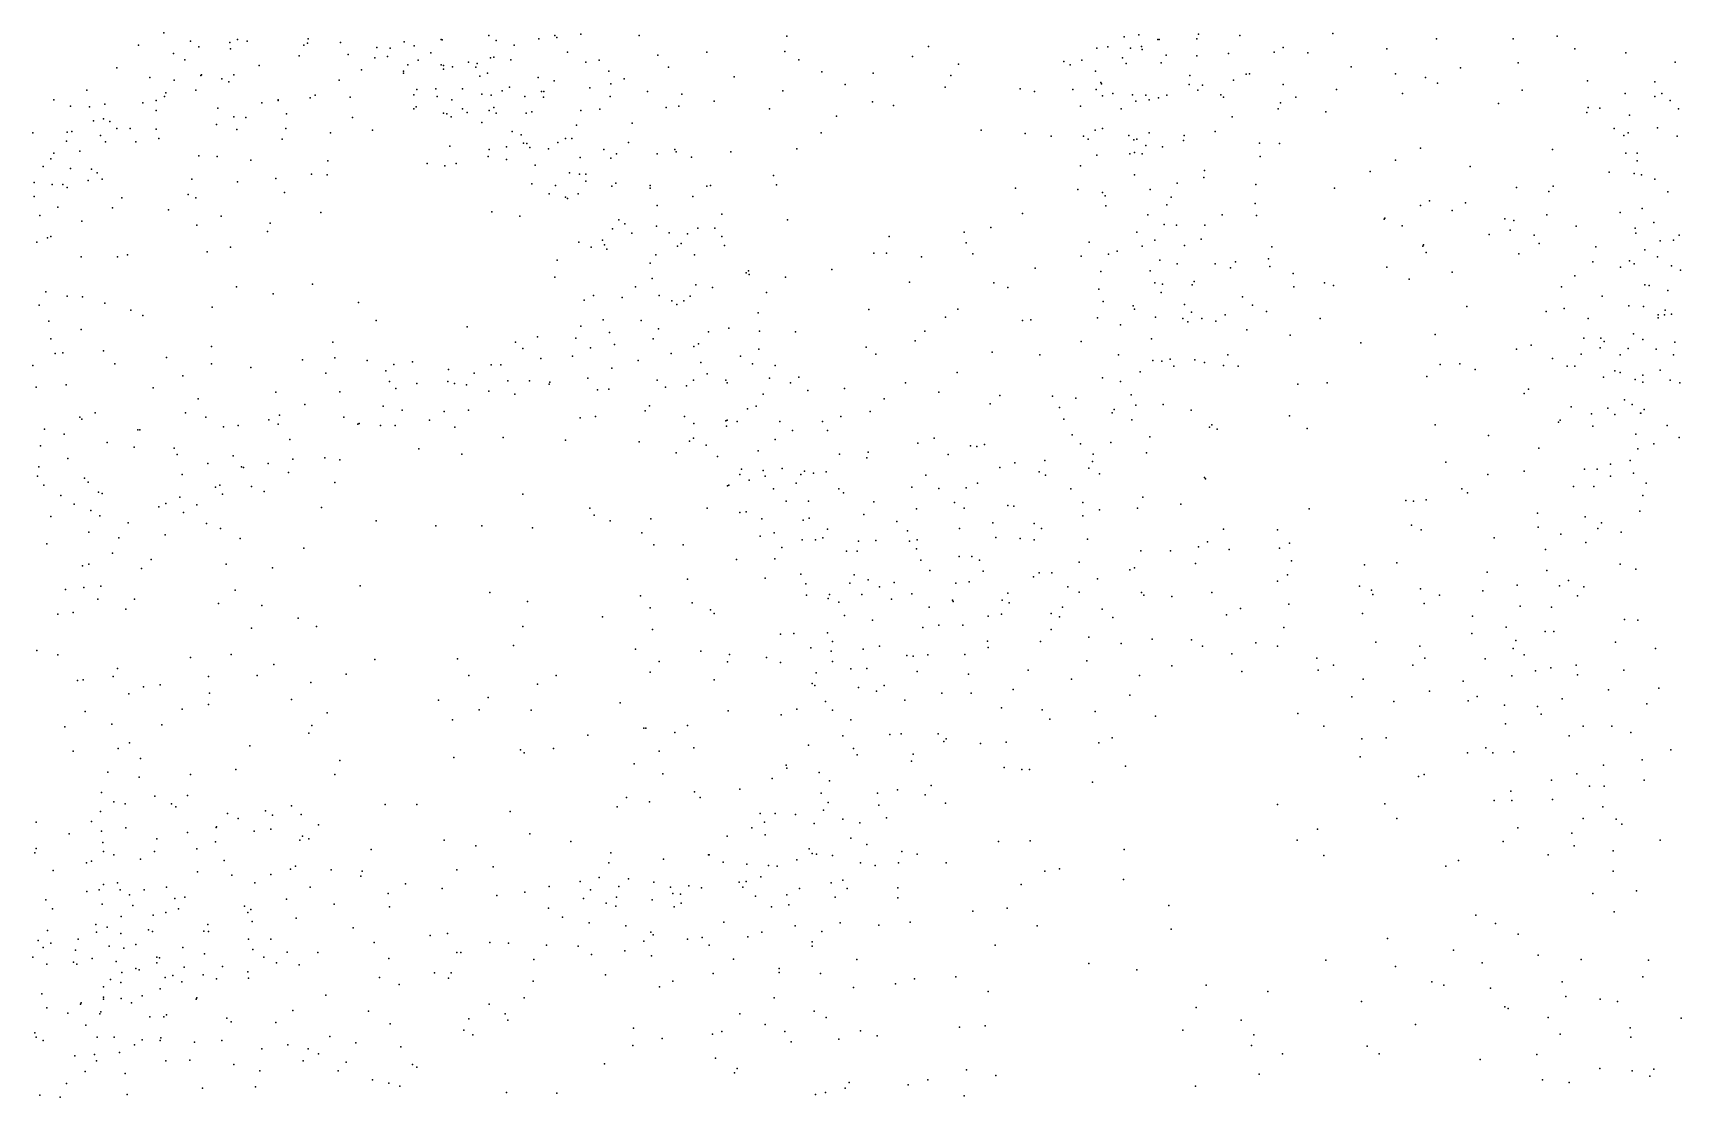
# Model space of a CAD drawing. Header units: millimetres. Extents: x -60275265 to 22802890, y -38578442 to 24337084.
# Drawn here: x -18735378 to -16142378, y -22012304 to -20339304 of the extents above; entities that cross this region are included whole.
import ezdxf

# ---------------------------------------------------------------- set-up
doc = ezdxf.new("R2010")
doc.units = ezdxf.units.MM
doc.header["$MEASUREMENT"] = 0
doc.layers.add('particles', color=7, linetype='Continuous', true_color=0x000000)

msp = doc.modelspace()

# ---------------------------------------------------------------- linework, layer by layer
at = {"layer": 'particles', "color": 93, "true_color": 0x67d435}
for p in [(-18529378, -20339304), (-18487378, -20352304), (-18425378, -20354304), (-18413378, -20349304), (-18398378, -20352304), (-18302378, -20348304), (-18251378, -20354304), (-18151378, -20353304), (-18093378, -20349304), (-18091378, -20350304), (-18018378, -20343304), (-18006378, -20351304), (-17939378, -20348304), (-17914378, -20343304), (-17911378, -20346304), (-17873378, -20341304), (-17781378, -20343304), (-17549378, -20344304), (-17018378, -20345304), (-16995378, -20342304), (-16965378, -20349304), (-16963378, -20349304), (-16904378, -20348304), (-16901378, -20341304), (-16836378, -20343304), (-16690378, -20340304), (-16527378, -20348304), (-16406378, -20348304), (-16337378, -20344304), (-18569378, -20358304), (-18514378, -20371304), (-18474378, -20361304), (-18424378, -20364304), (-18316378, -20375304), (-18309378, -20358304), (-18303378, -20355304), (-18239378, -20373304), (-18197378, -20378304), (-18194378, -20362304), (-18177378, -20376304), (-18173378, -20363304), (-18135378, -20359304), (-18109378, -20370304), (-18015378, -20378304), (-18010378, -20377304), (-17978378, -20358304), (-17894378, -20369304), (-17752378, -20374304), (-17675378, -20369304), (-17552378, -20368304), (-17351378, -20376304), (-17326378, -20360304), (-17061378, -20363304), (-17044378, -20361304), (-17021378, -20378304), (-17008378, -20363304), (-16991378, -20360304), (-16990378, -20365304), (-16952378, -20374304), (-16904378, -20375304), (-16854378, -20371304), (-16782378, -20369304), (-16768378, -20362304), (-16729378, -20370304), (-16605378, -20364304), (-16309378, -20364304), (-16229378, -20370304), (-18603378, -20394304), (-18496378, -20381304), (-18471378, -20406304), (-18470378, -20405304), (-18419378, -20405304), (-18379378, -20390304), (-18218378, -20397304), (-18152378, -20399304), (-18152378, -20402304), (-18145378, -20389304), (-18129378, -20382304), (-18093378, -20389304), (-18089378, -20390304), (-18089378, -20396304), (-18075378, -20392304), (-18050378, -20385304), (-18038378, -20393304), (-18036378, -20387304), (-18020378, -20402304), (-17983378, -20381304), (-17865378, -20385304), (-17844378, -20382304), (-17829378, -20399304), (-17735378, -20393304), (-17530378, -20381304), (-17494378, -20400304), (-17413378, -20402304), (-17291378, -20406304), (-17279378, -20388304), (-17113378, -20384304), (-17103378, -20389304), (-17085378, -20382304), (-17063378, -20399304), (-17015378, -20387304), (-16960378, -20386304), (-16915378, -20406304), (-16826378, -20404304), (-16821378, -20403304), (-16661378, -20392304), (-16591378, -20403304), (-16489378, -20394304), (-16398378, -20386304), (-16151378, -20385304), (-18650378, -20429304), (-18551378, -20409304), (-18513378, -20413304), (-18479378, -20429304), (-18438378, -20411304), (-18427378, -20416304), (-18253378, -20413304), (-18131378, -20428304), (-18101378, -20427304), (-18059378, -20427304), (-18032378, -20407304), (-17997378, -20430304), (-17985378, -20424304), (-17940378, -20409304), (-17935378, -20431304), (-17931378, -20431304), (-17915378, -20414304), (-17859378, -20425304), (-17826378, -20419304), (-17805378, -20411304), (-17768378, -20431304), (-17632378, -20408304), (-17555378, -20430304), (-17457378, -20420304), (-17300378, -20424304), (-17182378, -20427304), (-17159378, -20431304), (-17099378, -20428304), (-17062378, -20428304), (-17055378, -20417304), (-17054378, -20419304), (-16916378, -20420304), (-16902378, -20429304), (-16895378, -20421304), (-16846378, -20413304), (-16768378, -20420304), (-16684378, -20428304), (-16544378, -20409304), (-16525378, -20418304), (-16392378, -20429304), (-16289378, -20414304), (-16183378, -20416304), (-18702378, -20444304), (-18676378, -20454304), (-18646378, -20455304), (-18622378, -20451304), (-18562378, -20449304), (-18541378, -20445304), (-18528378, -20439304), (-18526378, -20433304), (-18444378, -20457304), (-18375378, -20449304), (-18349378, -20444304), (-18349378, -20445304), (-18299378, -20441304), (-18291378, -20437304), (-18236378, -20440304), (-18136378, -20436304), (-18136378, -20458304), (-18132378, -20455304), (-18099378, -20439304), (-18076378, -20444304), (-18059378, -20458304), (-18029378, -20435304), (-18014378, -20437304), (-18010378, -20456304), (-17961378, -20439304), (-17932378, -20440304), (-17827378, -20439304), (-17739378, -20456304), (-17719378, -20454304), (-17714378, -20435304), (-17663378, -20446304), (-17576378, -20458304), (-17414378, -20447304), (-17381378, -20453304), (-17087378, -20454304), (-17052378, -20438304), (-17036378, -20434304), (-17023378, -20458304), (-17005378, -20436304), (-17000378, -20446304), (-16984378, -20437304), (-16979378, -20444304), (-16964378, -20441304), (-16951378, -20437304), (-16866378, -20436304), (-16862378, -20440304), (-16776378, -20458304), (-16772378, -20449304), (-16748378, -20440304), (-16580378, -20434304), (-16429378, -20450304), (-16288378, -20456304), (-16270378, -20457304), (-16230378, -20434304), (-16183378, -20439304), (-16172378, -20434304), (-16159378, -20445304), (-16146378, -20458304), (-18640378, -20477304), (-18624378, -20474304), (-18614378, -20478304), (-18541378, -20461304), (-18446378, -20483304), (-18419378, -20471304), (-18400378, -20472304), (-18336378, -20466304), (-18232378, -20472304), (-18089378, -20465304), (-18084378, -20466304), (-18077378, -20471304), (-18052378, -20464304), (-18029378, -20480304), (-18017378, -20461304), (-18006378, -20465304), (-17959378, -20465304), (-17950378, -20463304), (-17880378, -20484304), (-17873378, -20461304), (-17843378, -20459304), (-17792378, -20481304), (-17471378, -20470304), (-16848378, -20471304), (-16701378, -20463304), (-16290378, -20464304), (-16223378, -20468304), (-18735378, -20496304), (-18682378, -20509304), (-18681378, -20495304), (-18674378, -20494304), (-18629378, -20500304), (-18621378, -20510304), (-18603378, -20489304), (-18582378, -20489304), (-18573378, -20510304), (-18541378, -20490304), (-18537378, -20505304), (-18414378, -20491304), (-18343378, -20506304), (-18337378, -20489304), (-18267378, -20496304), (-18201378, -20492304), (-17981378, -20494304), (-17967378, -20499304), (-17897378, -20505304), (-17887378, -20505304), (-17495378, -20496304), (-17243378, -20492304), (-17174378, -20497304), (-17133378, -20501304), (-17082378, -20501304), (-17075378, -20506304), (-17064378, -20492304), (-17052378, -20489304), (-17011378, -20500304), (-17003378, -20507304), (-16998378, -20506304), (-16979378, -20496304), (-16925378, -20508304), (-16924378, -20500304), (-16875378, -20494304), (-16247378, -20489304), (-16232378, -20500304), (-16225378, -20496304), (-16179378, -20488304), (-16148378, -20501304), (-18702378, -20528304), (-18661378, -20525304), (-18474378, -20532304), (-18445378, -20533304), (-18079378, -20517304), (-18019378, -20533304), (-18017378, -20522304), (-17990378, -20518304), (-17963378, -20512304), (-17958378, -20513304), (-17953378, -20519304), (-17924378, -20521304), (-17909378, -20511304), (-17874378, -20535304), (-17837378, -20522304), (-17826378, -20536304), (-17817378, -20529304), (-17798378, -20511304), (-17753378, -20529304), (-17725378, -20522304), (-17723378, -20526304), (-17699378, -20534304), (-17637378, -20526304), (-17533378, -20521304), (-17061378, -20531304), (-17009378, -20529304), (-17002378, -20527304), (-16990378, -20529304), (-16984378, -20516304), (-16958378, -20518304), (-16805378, -20512304), (-16804378, -20533304), (-16774378, -20513304), (-16552378, -20520304), (-16344378, -20522304), (-16229378, -20528304), (-16211378, -20528304), (-18719378, -20549304), (-18707378, -20537304), (-18676378, -20552304), (-18643378, -20553304), (-18634378, -20559304), (-18392378, -20539304), (-18297378, -20561304), (-18272378, -20562304), (-18271378, -20540304), (-18115378, -20544304), (-18087378, -20548304), (-18069378, -20544304), (-17990378, -20538304), (-17945378, -20547304), (-17891378, -20559304), (-17875378, -20561304), (-17865378, -20561304), (-17087378, -20548304), (-17002378, -20562304), (-16892378, -20555304), (-16631378, -20557304), (-16591378, -20539304), (-16474378, -20549304), (-16255378, -20558304), (-16216378, -20560304), (-16211378, -20540304), (-16204378, -20562304), (-18733378, -20574304), (-18705378, -20577304), (-18688378, -20577304), (-18681378, -20582304), (-18648378, -20571304), (-18626378, -20569304), (-18485378, -20569304), (-18413378, -20573304), (-18353378, -20568304), (-17950378, -20576304), (-17913378, -20579304), (-17865378, -20572304), (-17824378, -20580304), (-17818378, -20575304), (-17764378, -20579304), (-17764378, -20583304), (-17675378, -20580304), (-17669378, -20579304), (-17570378, -20563304), (-17565378, -20578304), (-17189378, -20583304), (-17091378, -20585304), (-16977378, -20585304), (-16935378, -20575304), (-16893378, -20566304), (-16811378, -20577304), (-16687378, -20583304), (-16401378, -20582304), (-16350378, -20588304), (-16343378, -20580304), (-16183378, -20569304), (-18733378, -20596304), (-18696378, -20613304), (-18610378, -20614304), (-18595378, -20598304), (-18491378, -20593304), (-18479378, -20598304), (-18339378, -20590304), (-17923378, -20592304), (-17897378, -20597304), (-17894378, -20599304), (-17877378, -20592304), (-17753378, -20610304), (-17697378, -20596304), (-17052378, -20590304), (-17048378, -20595304), (-17047378, -20611304), (-16951378, -20609304), (-16944378, -20597304), (-16812378, -20607304), (-16552378, -20610304), (-16538378, -20603304), (-16481378, -20606304), (-16163378, -20589304), (-18724378, -20626304), (-18658378, -20635304), (-18522378, -20617304), (-18439378, -20627304), (-18362378, -20638304), (-18282378, -20621304), (-18013378, -20620304), (-17969378, -20627304), (-17813378, -20633304), (-17804378, -20639304), (-17651378, -20624304), (-17548378, -20633304), (-17178378, -20623304), (-16981378, -20625304), (-16864378, -20625304), (-16810378, -20626304), (-16609378, -20632304), (-16608378, -20630304), (-16502378, -20618304), (-16419378, -20631304), (-16405378, -20634304), (-16353378, -20625304), (-16238378, -20621304), (-16203378, -20615304), (-16185378, -20637304), (-18712378, -20661304), (-18707378, -20659304), (-18477378, -20641304), (-18366378, -20651304), (-17839378, -20665304), (-17823378, -20647304), (-17793378, -20654304), (-17754378, -20643304), (-17734378, -20653304), (-17705378, -20655304), (-17689378, -20646304), (-17662378, -20646304), (-17651378, -20659304), (-17388378, -20659304), (-17270378, -20652304), (-17228378, -20645304), (-16998378, -20652304), (-16970378, -20665304), (-16955378, -20640304), (-16936378, -20641304), (-16897378, -20663304), (-16891378, -20641304), (-16581378, -20642304), (-16444378, -20656304), (-16411378, -20649304), (-16373378, -20657304), (-16307378, -20643304), (-16214378, -20646304), (-16213378, -20654304), (-16154378, -20665304), (-16145378, -20657304), (-18729378, -20668304), (-18659378, -20691304), (-18602378, -20691304), (-18586378, -20688304), (-18461378, -20683304), (-18424378, -20676304), (-17876378, -20668304), (-17857378, -20676304), (-17836378, -20672304), (-17832378, -20679304), (-17755378, -20688304), (-17721378, -20674304), (-17715378, -20670304), (-17694378, -20688304), (-17647378, -20673304), (-17412378, -20685304), (-17392378, -20685304), (-17337378, -20691304), (-17267378, -20669304), (-17256378, -20686304), (-17086378, -20690304), (-17073378, -20668304), (-17043378, -20687304), (-17029378, -20682304), (-16990378, -20674304), (-16923378, -20673304), (-16786378, -20675304), (-16548378, -20674304), (-16547378, -20672304), (-16543378, -20684304), (-16397378, -20686304), (-16365378, -20670304), (-16276378, -20675304), (-16199378, -20680304), (-16179378, -20691304), (-16175378, -20666304), (-17910378, -20696304), (-17764378, -20701304), (-17613378, -20716304), (-17609378, -20713304), (-17478378, -20711304), (-17158378, -20709304), (-17055378, -20714304), (-16977378, -20713304), (-16962378, -20696304), (-16935378, -20702304), (-16875378, -20702304), (-16851378, -20708304), (-16843378, -20699304), (-16791378, -20694304), (-16789378, -20706304), (-16752378, -20717304), (-16605378, -20707304), (-16502378, -20715304), (-16281378, -20699304), (-16237378, -20707304), (-16223378, -20697304), (-16216378, -20702304), (-16157378, -20705304), (-16143378, -20712304), (-18415378, -20738304), (-18295378, -20734304), (-17914378, -20723304), (-17787378, -20738304), (-17761378, -20725304), (-17692378, -20735304), (-17666378, -20739304), (-17608378, -20719304), (-17551378, -20723304), (-17356378, -20731304), (-17223378, -20732304), (-17201378, -20739304), (-17058378, -20742304), (-16970378, -20732304), (-16958378, -20734304), (-16911378, -20735304), (-16908378, -20730304), (-16751378, -20738304), (-16703378, -20732304), (-16689378, -20736304), (-16570378, -20726304), (-16330378, -20738304), (-16309378, -20721304), (-16199378, -20735304), (-16192378, -20736304), (-18725378, -20767304), (-18715378, -20746304), (-18681378, -20753304), (-18657378, -20754304), (-18622378, -20764304), (-18357378, -20749304), (-18223378, -20763304), (-17868378, -20759304), (-17853378, -20752304), (-17808378, -20755304), (-17750378, -20752304), (-17730378, -20760304), (-17722378, -20766304), (-17711378, -20760304), (-17701378, -20753304), (-17581378, -20747304), (-17051378, -20761304), (-17004378, -20768304), (-16960378, -20747304), (-16923378, -20766304), (-16832378, -20754304), (-16816378, -20767304), (-16479378, -20769304), (-16266378, -20753304), (-16224378, -20768304), (-16201378, -20769304), (-16163378, -20744304), (-18710378, -20792304), (-18581378, -20775304), (-18562378, -20783304), (-18453378, -20770304), (-18195378, -20791304), (-17838378, -20790304), (-17778378, -20791304), (-17594378, -20779304), (-17420378, -20774304), (-17299378, -20786304), (-17280378, -20773304), (-17178378, -20791304), (-17165378, -20790304), (-17060378, -20787304), (-17002378, -20773304), (-16969378, -20786304), (-16926378, -20788304), (-16918378, -20793304), (-16912378, -20778304), (-16896378, -20788304), (-16874378, -20792304), (-16859378, -20782304), (-16794378, -20777304), (-16710378, -20788304), (-16354378, -20777304), (-16326378, -20772304), (-16288378, -20788304), (-16178378, -20782304), (-16178378, -20787304), (-16168378, -20782304), (-16167378, -20775304), (-16157378, -20781304), (-18707378, -20820304), (-18659378, -20805304), (-18052378, -20801304), (-17941378, -20817304), (-17881378, -20819304), (-17873378, -20800304), (-17828378, -20810304), (-17759378, -20820304), (-17751378, -20804304), (-17672378, -20809304), (-17640378, -20803304), (-17592378, -20808304), (-17535378, -20809304), (-17332378, -20808304), (-17024378, -20798304), (-16975378, -20820304), (-16825378, -20806304), (-16757378, -20814304), (-16529378, -20813304), (-16295378, -20819304), (-16268378, -20819304), (-16217378, -20812304), (-16202378, -20821304), (-18700378, -20843304), (-18688378, -20842304), (-18624378, -20839304), (-18454378, -20832304), (-18263378, -20825304), (-17976378, -20825304), (-17964378, -20835304), (-17886378, -20847304), (-17858378, -20834304), (-17820378, -20829304), (-17731378, -20843304), (-17695378, -20832304), (-17688378, -20828304), (-17622378, -20847304), (-17593378, -20836304), (-17424378, -20833304), (-17409378, -20844304), (-17347378, -20823304), (-17226378, -20841304), (-17151378, -20845304), (-17086378, -20824304), (-17027378, -20845304), (-16855378, -20845304), (-16646378, -20826304), (-16401378, -20836304), (-16378378, -20830304), (-16299378, -20844304), (-16269378, -20834304), (-16263378, -20824304), (-16238378, -20845304), (-16225378, -20835304), (-16181378, -20836304), (-16154378, -20845304), (-16152378, -20825304), (-18735378, -20862304), (-18606378, -20859304), (-18525378, -20849304), (-18454378, -20859304), (-18392378, -20865304), (-18311378, -20853304), (-18260378, -20850304), (-18209378, -20854304), (-18180378, -20870304), (-18167378, -20860304), (-18138378, -20856304), (-18081378, -20868304), (-18014378, -20861304), (-17999378, -20861304), (-17936378, -20851304), (-17824378, -20866304), (-17783378, -20854304), (-17684378, -20857304), (-17603378, -20859304), (-17567378, -20862304), (-17281378, -20873304), (-16993378, -20872304), (-16973378, -20854304), (-16959378, -20855304), (-16946378, -20852304), (-16940378, -20863304), (-16907378, -20853304), (-16892378, -20857304), (-16862378, -20862304), (-16839378, -20863304), (-16521378, -20860304), (-16490378, -20859304), (-16466378, -20868304), (-16344378, -20851304), (-16321378, -20863304), (-16309378, -20863304), (-16246378, -20870304), (-16238378, -20873304), (-16175378, -20869304), (-18730378, -20896304), (-18683378, -20892304), (-18546378, -20897304), (-18499378, -20878304), (-18274378, -20874304), (-18174378, -20887304), (-18164378, -20898304), (-18131378, -20890304), (-18082378, -20887304), (-18072378, -20890304), (-18053378, -20892304), (-18041378, -20874304), (-17988378, -20886304), (-17954378, -20886304), (-17923378, -20891304), (-17922378, -20888304), (-17862378, -20882304), (-17829378, -20899304), (-17753378, -20885304), (-17740378, -20896304), (-17707378, -20894304), (-17696378, -20885304), (-17674378, -20875304), (-17645378, -20885304), (-17643378, -20889304), (-17576378, -20882304), (-17543378, -20889304), (-17530378, -20880304), (-17458378, -20898304), (-17362378, -20889304), (-17052378, -20881304), (-17024378, -20887304), (-16745378, -20891304), (-16699378, -20889304), (-16542378, -20879304), (-16382378, -20899304), (-16264378, -20880304), (-16214378, -20884304), (-16202378, -20877304), (-16202378, -20888304), (-16159378, -20885304), (-16144378, -20889304), (-18475378, -20914304), (-18353378, -20904304), (-18307378, -20923304), (-18252378, -20903304), (-18018378, -20902304), (-17977378, -20907304), (-17847378, -20900304), (-17765378, -20925304), (-17586378, -20907304), (-17516378, -20901304), (-17396378, -20914304), (-17310378, -20904304), (-17229378, -20922304), (-17214378, -20909304), (-17131378, -20910304), (-17094378, -20913304), (-17007378, -20908304), (-17000378, -20924304), (-16957378, -20923304), (-16389378, -20906304), (-16231378, -20916304), (-16219378, -20923304), (-18661378, -20943304), (-18658378, -20946304), (-18637378, -20936304), (-18495378, -20936304), (-18463378, -20943304), (-18364378, -20947304), (-18347378, -20940304), (-18246378, -20943304), (-18184378, -20926304), (-18154378, -20932304), (-18111378, -20948304), (-18088378, -20934304), (-18050378, -20932304), (-17874378, -20944304), (-17850378, -20942304), (-17772378, -20933304), (-17710378, -20942304), (-17645378, -20949304), (-17643378, -20948304), (-17627378, -20950304), (-17611378, -20930304), (-17597378, -20926304), (-17560378, -20950304), (-17493378, -20950304), (-17464378, -20942304), (-17418378, -20934304), (-17120378, -20928304), (-17113378, -20946304), (-17037378, -20936304), (-17034378, -20931304), (-17006378, -20947304), (-16913378, -20932304), (-16758378, -20941304), (-16335378, -20951304), (-16332378, -20948304), (-16315378, -20927304), (-16283378, -20938304), (-16257378, -20929304), (-16246378, -20939304), (-16206378, -20937304), (-16205378, -20937304), (-16200378, -20931304), (-18717378, -20962304), (-18686378, -20970304), (-18570378, -20963304), (-18567378, -20963304), (-18435378, -20958304), (-18412378, -20956304), (-18349378, -20954304), (-18224378, -20954304), (-18222378, -20953304), (-18188378, -20956304), (-18165378, -20956304), (-18071378, -20959304), (-17995378, -20975304), (-17696378, -20976304), (-17695378, -20953304), (-17644378, -20957304), (-17540378, -20964304), (-17485378, -20964304), (-17317378, -20976304), (-17100378, -20971304), (-16978378, -20974304), (-16884378, -20959304), (-16880378, -20955304), (-16872378, -20962304), (-16730378, -20961304), (-16529378, -20955304), (-16445378, -20972304), (-16281378, -20957304), (-16213378, -20970304), (-16164378, -20956304), (-16145378, -20975304), (-18723378, -20988304), (-18618378, -20983304), (-18576378, -20990304), (-18513378, -20992304), (-18508378, -21002304), (-18331378, -20978304), (-18128378, -20993304), (-18060378, -21001304), (-17897378, -20979304), (-17781378, -20982304), (-17723378, -20999304), (-17702378, -20981304), (-17676378, -20987304), (-17594378, -20996304), (-17567378, -20978304), (-17466378, -21001304), (-17421378, -20998304), (-17343378, -20984304), (-17295378, -21002304), (-17260378, -20988304), (-17250378, -20989304), (-17238378, -20986304), (-17087378, -20985304), (-17067378, -21001304), (-17039378, -20983304), (-16983378, -20999304), (-16366378, -20992304), (-16210378, -20993304), (-16185378, -20985304), (-18726378, -21021304), (-18680378, -21008304), (-18460378, -21016304), (-18420378, -21004304), (-18407378, -21021304), (-18404378, -21022304), (-18365378, -21016304), (-18326378, -21009304), (-18276378, -21007304), (-18252378, -21010304), (-17658378, -21005304), (-17620378, -21025304), (-17586378, -21027304), (-17556378, -21024304), (-17521378, -21028304), (-17423378, -21007304), (-17214378, -21022304), (-17190378, -21015304), (-17143378, -21011304), (-17074378, -21023304), (-17068378, -21013304), (-16512378, -21014304), (-16389378, -21028304), (-16294378, -21025304), (-16274378, -21025304), (-16253378, -21017304), (-16222378, -21011304), (-18728378, -21036304), (-18718378, -21050304), (-18654378, -21039304), (-18648378, -21045304), (-18500378, -21033304), (-18448378, -21053304), (-18441378, -21050304), (-18391378, -21052304), (-18333378, -21030304), (-18260378, -21046304), (-17642378, -21051304), (-17640378, -21050304), (-17623378, -21033304), (-17608378, -21042304), (-17583378, -21036304), (-17534378, -21047304), (-17527378, -21033304), (-17507378, -21031304), (-17487378, -21029304), (-17352378, -21053304), (-17330378, -21034304), (-17267378, -21054304), (-17249378, -21047304), (-17152378, -21029304), (-17142378, -21034304), (-17057378, -21032304), (-16892378, -21038304), (-16890378, -21040304), (-16446378, -21033304), (-16311378, -21052304), (-16279378, -21052304), (-16253378, -21036304), (-16217378, -21031304), (-16197378, -21047304), (-18691378, -21066304), (-18670378, -21080304), (-18632378, -21061304), (-18626378, -21063304), (-18526378, -21079304), (-18504378, -21069304), (-18437378, -21064304), (-18371378, -21060304), (-17964378, -21064304), (-17570378, -21056304), (-17550378, -21075304), (-17515378, -21075304), (-17467378, -21056304), (-17460378, -21062304), (-17412378, -21076304), (-17310378, -21055304), (-17285378, -21077304), (-17102378, -21056304), (-17083378, -21077304), (-16989378, -21069304), (-16929378, -21080304), (-16575378, -21074304), (-16563378, -21075304), (-16543378, -21073304), (-16487378, -21056304), (-16478378, -21062304), (-16202378, -21066304), (-18707378, -21099304), (-18644378, -21090304), (-18630378, -21098304), (-18537378, -21084304), (-18498378, -21093304), (-18477378, -21081304), (-18281378, -21085304), (-18195378, -21106304), (-17859378, -21086304), (-17852378, -21097304), (-17827378, -21106304), (-17763378, -21103304), (-17674378, -21086304), (-17623378, -21093304), (-17613378, -21092304), (-17588378, -21103304), (-17523378, -21105304), (-17514378, -21102304), (-17428378, -21096304), (-17345378, -21087304), (-17270378, -21086304), (-17201378, -21082304), (-17192378, -21083304), (-17083378, -21098304), (-17057378, -21089304), (-16997378, -21086304), (-16727378, -21087304), (-16368378, -21094304), (-16293378, -21100304), (-16207378, -21091304), (-18647378, -21124304), (-18585378, -21109304), (-18527378, -21128304), (-18462378, -21110304), (-18440378, -21118304), (-18101378, -21114304), (-18029378, -21114304), (-17949378, -21117304), (-17777378, -21125304), (-17591378, -21130304), (-17569378, -21125304), (-17485378, -21119304), (-17376378, -21107304), (-17359378, -21122304), (-17277378, -21118304), (-17225378, -21109304), (-17220378, -21132304), (-17160378, -21110304), (-17148378, -21118304), (-16862378, -21119304), (-16777378, -21120304), (-16566378, -21113304), (-16551378, -21120304), (-16367378, -21116304), (-16331378, -21127304), (-16273378, -21118304), (-16267378, -21109304), (-16236378, -21124304), (-18713378, -21142304), (-18610378, -21157304), (-18600378, -21133304), (-18409378, -21134304), (-18309378, -21149304), (-17758378, -21144304), (-17712378, -21144304), (-17557378, -21148304), (-17525378, -21136304), (-17504378, -21136304), (-17492378, -21133304), (-17455378, -21154304), (-17438378, -21154304), (-17436378, -21138304), (-17409378, -21137304), (-17356378, -21138304), (-17345378, -21150304), (-17344378, -21136304), (-17182378, -21134304), (-17160378, -21136304), (-17076378, -21135304), (-16992378, -21153304), (-16945378, -21153304), (-16901378, -21147304), (-16887378, -21139304), (-16853378, -21151304), (-16774378, -21149304), (-16758378, -21141304), (-16436378, -21133304), (-16355378, -21151304), (-16292378, -21140304), (-18657378, -21177304), (-18647378, -21174304), (-18564378, -21181304), (-18549378, -21167304), (-18431378, -21174304), (-18358378, -21180304), (-17628378, -21167304), (-17568378, -21166304), (-17338378, -21168304), (-17324378, -21184304), (-17278378, -21162304), (-17258378, -21162304), (-17246378, -21168304), (-17089378, -21171304), (-17009378, -21183304), (-17002378, -21180304), (-16906378, -21173304), (-16755378, -21169304), (-16640378, -21175304), (-16589378, -21172304), (-16353378, -21184304), (-16238378, -21174304), (-16213378, -21182304), (-18628378, -21209304), (-18220378, -21208304), (-17705378, -21198304), (-17583378, -21196304), (-17527378, -21190304), (-17519378, -21205304), (-17450378, -21204304), (-17443378, -21191304), (-17421378, -21199304), (-17403378, -21210304), (-17380378, -21203304), (-17283378, -21204304), (-17262378, -21202304), (-17240378, -21185304), (-17161378, -21194304), (-17152378, -21188304), (-17132378, -21188304), (-17107378, -21210304), (-17060378, -21197304), (-16777378, -21201304), (-16761378, -21191304), (-16648378, -21209304), (-16447378, -21187304), (-16400378, -21207304), (-16333378, -21208304), (-16319378, -21200304), (-16295378, -21210304), (-18684378, -21214304), (-18655378, -21211304), (-18633378, -21229304), (-18575378, -21229304), (-18443378, -21236304), (-18417378, -21215304), (-18016378, -21219304), (-17957378, -21233304), (-17779378, -21224304), (-17698378, -21235304), (-17518378, -21223304), (-17484378, -21228304), (-17482378, -21222304), (-17467378, -21234304), (-17431378, -21222304), (-17384378, -21229304), (-17352378, -21221304), (-17288378, -21231304), (-17287378, -21233304), (-17210378, -21231304), (-17201378, -21220304), (-17199378, -21235304), (-17089378, -21218304), (-16991378, -21219304), (-16987378, -21223304), (-16943378, -21225304), (-16880378, -21219304), (-16629378, -21215304), (-16627378, -21222304), (-16552378, -21213304), (-16546378, -21236304), (-16522378, -21223304), (-16454378, -21216304), (-16305378, -21224304), (-18696378, -21253304), (-18672378, -21250304), (-18589378, -21245304), (-18375378, -21239304), (-18318378, -21259304), (-17839378, -21257304), (-17764378, -21243304), (-17669378, -21246304), (-17663378, -21252304), (-17458378, -21255304), (-17414378, -21262304), (-17325378, -21242304), (-17232378, -21256304), (-17211378, -21253304), (-17133378, -21252304), (-17120378, -21257304), (-17115378, -21242304), (-17053378, -21245304), (-17036378, -21258304), (-16857378, -21254304), (-16835378, -21244304), (-16759378, -21237304), (-16643378, -21252304), (-16470378, -21256304), (-16395378, -21240304), (-16346378, -21242304), (-16231378, -21261304), (-16210378, -21262304), (-18391378, -21275304), (-18289378, -21272304), (-17964378, -21272304), (-17760378, -21277304), (-17559378, -21284304), (-17538378, -21283304), (-17485378, -21282304), (-17335378, -21274304), (-17310378, -21270304), (-17272378, -21270304), (-17133378, -21277304), (-16767378, -21274304), (-16471378, -21283304), (-16417378, -21273304), (-16356378, -21280304), (-16342378, -21280304), (-18729378, -21310304), (-17979378, -21302304), (-17787378, -21308304), (-17684378, -21311304), (-17511378, -21306304), (-17479378, -21311304), (-17477378, -21296304), (-17429378, -21308304), (-17403378, -21303304), (-17233378, -21295304), (-17232378, -21305304), (-17150378, -21296304), (-17074378, -21289304), (-17023378, -21299304), (-16974378, -21292304), (-16912378, -21293304), (-16895378, -21303304), (-16811378, -21298304), (-16777378, -21303304), (-16622378, -21297304), (-16553378, -21303304), (-16406378, -21307304), (-16402378, -21294304), (-16245378, -21297304), (-16182378, -21307304), (-18696378, -21317304), (-18602378, -21338304), (-18487378, -21321304), (-18423378, -21316304), (-18356378, -21332304), (-18197378, -21324304), (-18067378, -21323304), (-17750378, -21327304), (-17642378, -21328304), (-17639378, -21316304), (-17581378, -21321304), (-17559378, -21329304), (-17477378, -21327304), (-17448378, -21339304), (-17423378, -21338304), (-17360378, -21318304), (-17350378, -21319304), (-17327378, -21317304), (-17269378, -21316304), (-17077378, -21326304), (-16943378, -21334304), (-16849378, -21315304), (-16715378, -21322304), (-16689378, -21333304), (-16564378, -21333304), (-16545378, -21322304), (-16450378, -21323304), (-16389378, -21317304), (-16347378, -21337304), (-16307378, -21333304), (-18665378, -21357304), (-18656378, -21356304), (-18609378, -21351304), (-18535378, -21364304), (-18459378, -21351304), (-18382378, -21349304), (-18298378, -21360304), (-18242378, -21347304), (-18049378, -21349304), (-17941378, -21363304), (-17912378, -21349304), (-17764378, -21344304), (-17663378, -21356304), (-17509378, -21362304), (-17505378, -21365304), (-17503378, -21345304), (-17396378, -21365304), (-17344378, -21343304), (-17263378, -21347304), (-17169378, -21341304), (-17101378, -21355304), (-16994378, -21349304), (-16833378, -21343304), (-16713378, -21341304), (-16642378, -21355304), (-16485378, -21358304), (-16408378, -21350304), (-16371378, -21342304), (-16305378, -21348304), (-16232378, -21341304), (-18584378, -21378304), (-18561378, -21367304), (-18457378, -21377304), (-18328378, -21387304), (-18097378, -21388304), (-18019378, -21384304), (-17488378, -21390304), (-17436378, -21368304), (-17408378, -21374304), (-17363378, -21388304), (-17305378, -21377304), (-17259378, -21377304), (-17193378, -21371304), (-17009378, -21380304), (-16660378, -21383304), (-16594378, -21390304), (-16538378, -21374304), (-16477378, -21389304), (-16463378, -21382304), (-16329378, -21386304), (-16256378, -21372304), (-16177378, -21369304), (-18653378, -21406304), (-18500378, -21402304), (-18459378, -21395304), (-18272378, -21408304), (-18033378, -21403304), (-17951378, -21404304), (-17811378, -21392304), (-17641378, -21405304), (-17558378, -21411304), (-17533378, -21402304), (-17477378, -21404304), (-17211378, -21400304), (-17147378, -21403304), (-17064378, -21406304), (-16969378, -21413304), (-16745378, -21409304), (-16420378, -21396304), (-16368378, -21398304), (-16362378, -21410304), (-16196378, -21394304), (-18685378, -21430304), (-18611378, -21426304), (-18532378, -21427304), (-18301378, -21440304), (-18296378, -21428304), (-18075378, -21419304), (-17862378, -21443304), (-17774378, -21432304), (-17771378, -21432304), (-17725378, -21439304), (-17705378, -21428304), (-17448378, -21419304), (-17387378, -21442304), (-17369378, -21441304), (-17311378, -21441304), (-17135378, -21418304), (-16704378, -21429304), (-16418378, -21425304), (-16296378, -21429304), (-16251378, -21429304), (-16221378, -21439304), (-18672378, -21468304), (-18601378, -21464304), (-18583378, -21455304), (-18394378, -21460304), (-17968378, -21466304), (-17916378, -21464304), (-17750378, -21468304), (-17695378, -21463304), (-17515378, -21459304), (-17461378, -21444304), (-17444378, -21464304), (-17302378, -21453304), (-17298378, -21449304), (-17244378, -21456304), (-17204378, -21454304), (-17058378, -21455304), (-17037378, -21447304), (-16644378, -21449304), (-16606378, -21447304), (-16449378, -21463304), (-16405378, -21469304), (-16318378, -21444304), (-16158378, -21466304), (-18566378, -21480304), (-18252378, -21483304), (-18073378, -21478304), (-17962378, -21471304), (-17789378, -21488304), (-17550378, -21490304), (-17549378, -21495304), (-17438378, -21474304), (-17353378, -21484304), (-17350378, -21473304), (-17207378, -21494304), (-17016378, -21492304), (-16647378, -21477304), (-16478378, -21471304), (-16438378, -21471304), (-16264378, -21490304), (-16203378, -21482304), (-18617378, -21501304), (-18568378, -21509304), (-18487378, -21505304), (-18416378, -21497304), (-18260378, -21505304), (-17744378, -21504304), (-17572378, -21511304), (-17498378, -21502304), (-17482378, -21515304), (-17179378, -21497304), (-17167378, -21497304), (-17068378, -21517304), (-16555378, -21508304), (-16546378, -21505304), (-16346378, -21514304), (-16306378, -21504304), (-16200378, -21514304), (-18627378, -21533304), (-18543378, -21539304), (-18492378, -21538304), (-17801378, -21541304), (-17694378, -21532304), (-17685378, -21541304), (-17623378, -21528304), (-17495378, -21534304), (-17406378, -21534304), (-17375378, -21529304), (-17331378, -21537304), (-17322378, -21522304), (-16436378, -21546304), (-16410378, -21531304), (-16408378, -21546304), (-16344378, -21544304), (-16286378, -21523304), (-16263378, -21523304), (-18629378, -21563304), (-18608378, -21548304), (-18590378, -21551304), (-18517378, -21551304), (-18510378, -21556304), (-18429378, -21566304), (-18369378, -21562304), (-18358378, -21569304), (-18328378, -21554304), (-18313378, -21568304), (-18181378, -21552304), (-18131378, -21552304), (-17984378, -21563304), (-17816378, -21556304), (-17765378, -21548304), (-17591378, -21566304), (-17567378, -21566304), (-17535378, -21568304), (-17491378, -21561304), (-17484378, -21549304), (-17404378, -21553304), (-17392378, -21573304), (-17299378, -21550304), (-16777378, -21552304), (-16608378, -21551304), (-16265378, -21556304), (-18730378, -21580304), (-18678378, -21598304), (-18643378, -21579304), (-18627378, -21594304), (-18589378, -21589304), (-18492378, -21596304), (-18447378, -21588304), (-18446378, -21587304), (-18412378, -21574304), (-18387378, -21594304), (-18361378, -21591304), (-18286378, -21584304), (-17953378, -21598304), (-17604378, -21589304), (-17584378, -21580304), (-17506378, -21582304), (-17461378, -21575304), (-17434378, -21581304), (-16714378, -21591304), (-16589378, -21574304), (-16399378, -21589304), (-16314378, -21597304), (-16296378, -21574304), (-16244378, -21575304), (-16235378, -21583304), (-18730378, -21621304), (-18625378, -21612304), (-18540378, -21606304), (-18477378, -21622304), (-18448378, -21611304), (-18315378, -21608304), (-18311378, -21602304), (-18301378, -21606304), (-18203378, -21623304), (-18088378, -21608304), (-18038378, -21617304), (-17889378, -21610304), (-17643378, -21602304), (-17583378, -21600304), (-17514378, -21622304), (-17448378, -21605304), (-17423378, -21615304), (-17216378, -21610304), (-17166378, -21609304), (-17018378, -21623304), (-16746378, -21608304), (-16422378, -21610304), (-16310378, -21617304), (-16249378, -21625304), (-16175378, -21608304), (-18732378, -21628304), (-18651378, -21644304), (-18643378, -21641304), (-18624378, -21626304), (-18608378, -21631304), (-18566378, -21638304), (-18544378, -21626304), (-18434378, -21640304), (-18322378, -21649304), (-18011378, -21650304), (-17829378, -21644304), (-17826378, -21628304), (-17743378, -21638304), (-17672378, -21631304), (-17671378, -21631304), (-17649378, -21643304), (-17612378, -21646304), (-17578378, -21648304), (-17564378, -21649304), (-17533378, -21639304), (-17509378, -21629304), (-17502378, -21630304), (-17477378, -21632304), (-17433378, -21644304), (-17410378, -21648304), (-17373378, -21644304), (-17368378, -21626304), (-17344378, -21630304), (-17298378, -21644304), (-16704378, -21632304), (-16512378, -21649304), (-16492378, -21640304), (-16351378, -21631304), (-18703378, -21656304), (-18602378, -21675304), (-18476378, -21658304), (-18422378, -21663304), (-18386378, -21675304), (-18361378, -21662304), (-18330378, -21654304), (-18266378, -21655304), (-18219378, -21665304), (-18217378, -21657304), (-18149378, -21677304), (-18068378, -21655304), (-17874378, -21673304), (-17844378, -21667304), (-17798378, -21669304), (-17758378, -21674304), (-17624378, -21674304), (-17613378, -21673304), (-17590378, -21666304), (-17479378, -21675304), (-17461378, -21671304), (-17143378, -21657304), (-17120378, -21653304), (-17019378, -21670304), (-16249378, -21657304), (-18715378, -21702304), (-18650378, -21689304), (-18631378, -21686304), (-18624378, -21678304), (-18598378, -21686304), (-18583378, -21694304), (-18560378, -21686304), (-18525378, -21682304), (-18512378, -21700304), (-18496378, -21698304), (-18336378, -21701304), (-18299378, -21682304), (-18176378, -21692304), (-18091378, -21684304), (-18005378, -21695304), (-17961378, -21690304), (-17923378, -21681304), (-17869378, -21700304), (-17858378, -21686304), (-17817378, -21698304), (-17813378, -21681304), (-17761378, -21702304), (-17732378, -21682304), (-17728378, -21692304), (-17716378, -21693304), (-17703378, -21680304), (-17683378, -21683304), (-17618378, -21682304), (-17598378, -21696304), (-17549378, -21694304), (-17529378, -21684304), (-17473378, -21698304), (-17454378, -21684304), (-17374378, -21683304), (-17374378, -21699304), (-17180378, -21678304), (-16281378, -21692304), (-16212378, -21688304), (-18704378, -21716304), (-18626378, -21709304), (-18596378, -21728304), (-18578378, -21711304), (-18546378, -21726304), (-18526378, -21722304), (-18506378, -21716304), (-18402378, -21712304), (-18397378, -21722304), (-18392378, -21717304), (-18261378, -21709304), (-18174378, -21713304), (-17924378, -21715304), (-17902378, -21729304), (-17833378, -21707304), (-17818378, -21712304), (-17726378, -21713304), (-17715378, -21707304), (-17573378, -21713304), (-17546378, -21710304), (-17256378, -21720304), (-17202378, -21715304), (-16948378, -21711304), (-16465378, -21726304), (-16247378, -21721304), (-18712378, -21750304), (-18636378, -21741304), (-18635378, -21753304), (-18618378, -21745304), (-18553378, -21749304), (-18547378, -21752304), (-18466378, -21751304), (-18460378, -21741304), (-18459378, -21752304), (-18390378, -21736304), (-18321378, -21731304), (-18231378, -21746304), (-17860378, -21738304), (-17802378, -21743304), (-17763378, -21753304), (-17648378, -21737304), (-17588378, -21753304), (-17536378, -21743304), (-17494378, -21752304), (-17465378, -21738304), (-17404378, -21742304), (-17355378, -21737304), (-17155378, -21743304), (-16944378, -21748304), (-16434378, -21739304), (-18727378, -21766304), (-18719378, -21777304), (-18707378, -21770304), (-18664378, -21764304), (-18615378, -21775304), (-18597378, -21755304), (-18592378, -21778304), (-18573378, -21772304), (-18499378, -21777304), (-18396378, -21764304), (-18389378, -21780304), (-18361378, -21764304), (-18198378, -21769304), (-18110378, -21758304), (-18083378, -21755304), (-18016378, -21769304), (-17987378, -21770304), (-17927378, -21773304), (-17877378, -21775304), (-17774378, -21767304), (-17759378, -21757304), (-17705378, -21764304), (-17682378, -21761304), (-17671378, -21773304), (-17610378, -21760304), (-17509378, -21768304), (-17509378, -21775304), (-17221378, -21773304), (-16604378, -21763304), (-16398378, -21756304), (-18735378, -21792304), (-18713378, -21803304), (-18671378, -21800304), (-18668378, -21781304), (-18666378, -21803304), (-18642378, -21794304), (-18604378, -21799304), (-18540378, -21792304), (-18540378, -21801304), (-18536378, -21793304), (-18465378, -21787304), (-18372378, -21792304), (-18352378, -21801304), (-18335378, -21784304), (-18316378, -21804304), (-18287378, -21785304), (-18175378, -21794304), (-18068378, -21785304), (-18062378, -21785304), (-17947378, -21796304), (-17856378, -21788304), (-17804378, -21782304), (-17762378, -21790304), (-17633378, -21795304), (-17439378, -21796304), (-17074378, -21802304), (-16701378, -21797304), (-16500378, -21781304), (-16455378, -21801304), (-16367378, -21789304), (-16299378, -21796304), (-16193378, -21797304), (-18613378, -21827304), (-18597378, -21832304), (-18595378, -21816304), (-18573378, -21810304), (-18568378, -21812304), (-18527378, -21824304), (-18515378, -21821304), (-18501378, -21831304), (-18497378, -21808304), (-18467378, -21820304), (-18446378, -21826304), (-18437378, -21807304), (-18397378, -21815304), (-18396378, -21825304), (-18190378, -21824304), (-18103378, -21817304), (-18081378, -21825304), (-18077378, -21817304), (-17948378, -21830304), (-17834378, -21820304), (-17728378, -21830304), (-17665378, -21818304), (-17561378, -21810304), (-17561378, -21816304), (-17496378, -21818304), (-17348378, -21826304), (-17283378, -21823304), (-16998378, -21812304), (-16591378, -21807304), (-16534378, -21831304), (-16329378, -21831304), (-16202378, -21823304), (-18721378, -21850304), (-18624378, -21839304), (-18624378, -21855304), (-18624378, -21858304), (-18596378, -21857304), (-18563378, -21853304), (-18535378, -21842304), (-18478378, -21858304), (-18477378, -21856304), (-18274378, -21852304), (-18159378, -21835304), (-17962378, -21856304), (-17749378, -21839304), (-17569378, -21856304), (-17444378, -21840304), (-17378378, -21834304), (-17232378, -21846304), (-16889378, -21836304), (-16792378, -21846304), (-16515378, -21836304), (-16442378, -21841304), (-16323378, -21854304), (-16269378, -21858304), (-18713378, -21872304), (-18680378, -21880304), (-18660378, -21866304), (-18659378, -21864304), (-18630378, -21881304), (-18628378, -21878304), (-18580378, -21864304), (-18525378, -21883304), (-18326378, -21876304), (-18207378, -21877304), (-18017378, -21866304), (-17992378, -21881304), (-17623378, -21881304), (-17506378, -21877304), (-16905378, -21871304), (-16645378, -21862304), (-16419378, -21870304), (-16414378, -21873304), (-16242378, -21862304), (-18652378, -21899304), (-18551378, -21886304), (-18529378, -21886304), (-18430378, -21888304), (-18423378, -21894304), (-18353378, -21895304), (-18173378, -21897304), (-18057378, -21907304), (-18049378, -21889304), (-17988378, -21891304), (-17790378, -21904304), (-17651378, -21909304), (-17583378, -21898304), (-17552378, -21909304), (-17487378, -21887304), (-17433378, -21908304), (-17277378, -21902304), (-17237378, -21900304), (-16926378, -21907304), (-16834378, -21891304), (-16560378, -21898304), (-16351378, -21887304), (-16222378, -21903304), (-16142378, -21888304), (-18732378, -21911304), (-18730378, -21918304), (-18719378, -21923304), (-18634378, -21918304), (-18607378, -21918304), (-18575378, -21930304), (-18563378, -21922304), (-18535378, -21923304), (-18534378, -21919304), (-18481378, -21926304), (-18438378, -21923304), (-18375378, -21936304), (-18334378, -21930304), (-18302378, -21936304), (-18268378, -21917304), (-18227378, -21927304), (-18156378, -21933304), (-18043378, -21914304), (-17791378, -21931304), (-17745378, -21920304), (-17666378, -21913304), (-17542378, -21925304), (-17467378, -21921304), (-17407378, -21916304), (-16818378, -21931304), (-16814378, -21914304), (-16636378, -21932304), (-16332378, -21913304), (-16221378, -21918304), (-18669378, -21947304), (-18638378, -21945304), (-18635378, -21955304), (-18599378, -21942304), (-18526378, -21955304), (-18488378, -21954304), (-18419378, -21961304), (-18310378, -21955304), (-18286378, -21944304), (-18242378, -21957304), (-18138378, -21961304), (-17836378, -21960304), (-17661378, -21951304), (-16769378, -21944304), (-16617378, -21944304), (-16458378, -21953304), (-16369378, -21945304), (-18653378, -21972304), (-18590378, -21975304), (-18378378, -21971304), (-18255378, -21971304), (-18201378, -21985304), (-18131378, -21965304), (-17631378, -21974304), (-17627378, -21967304), (-17327378, -21985304), (-17266378, -21969304), (-17220378, -21978304), (-16806378, -21976304), (-16360378, -21985304), (-16270378, -21967304), (-16219378, -21971304), (-16191378, -21979304), (-16185378, -21968304), (-18724378, -22009304), (-18692378, -22012304), (-18682378, -21991304), (-18587378, -22008304), (-18468378, -21998304), (-18385378, -21996304), (-18175378, -21990304), (-18158378, -21995304), (-17990378, -22005304), (-17911378, -22006304), (-17504378, -22008304), (-17488378, -22005304), (-17457378, -21998304), (-17451378, -21989304), (-17358378, -21993304), (-17270378, -22010304), (-16906378, -21995304), (-16318378, -21989304)]:
    msp.add_point(p, dxfattribs=at)

doc.saveas('drawing.dxf')
